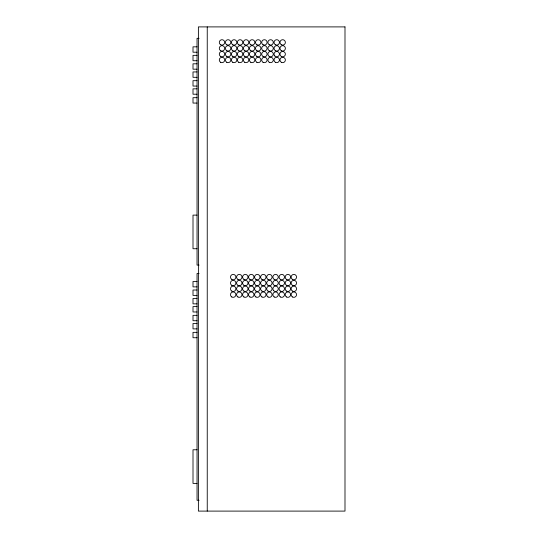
<?xml version="1.0" encoding="UTF-8"?>
<svg xmlns="http://www.w3.org/2000/svg" width="538" height="538" viewBox="0 0 538 538"><rect width="100%" height="100%" fill="white"/><g stroke="black" fill="none" stroke-linecap="round" stroke-linejoin="round"><path stroke-width="0.81" d="M199.06 38.332L197.042 38.332L197.042 265.093L199.06 265.093M197.042 46.833L193.007 46.833L193.007 52.213L197.042 52.213M197.042 55.347L193.007 55.347L193.007 60.727L197.042 60.727M197.042 63.807L193.007 63.807L193.007 69.187L197.042 69.187M197.042 71.937L193.007 71.937L193.007 77.317L197.042 77.317M197.042 80.68L193.007 80.68L193.007 86.06L197.042 86.06M197.042 88.837L193.007 88.837L193.007 94.217L197.042 94.217M197.042 97.687L193.007 97.687L193.007 103.067L197.042 103.067M197.042 215.113L193.007 215.113L193.007 248.738L197.042 248.738M199.06 273.519L197.042 273.519L197.042 500.273L199.06 500.273M197.042 281.495L193.007 281.495L193.007 286.875L197.042 286.875M197.042 290.016L193.007 290.016L193.007 295.396L197.042 295.396M197.042 298.469L193.007 298.469L193.007 303.849L197.042 303.849M197.042 306.599L193.007 306.599L193.007 311.979L197.042 311.979M197.042 315.342L193.007 315.342L193.007 320.722L197.042 320.722M197.042 323.499L193.007 323.499L193.007 328.879L197.042 328.879M197.042 332.356L193.007 332.356L193.007 337.736L197.042 337.736M197.042 449.775L193.007 449.775L193.007 483.4L197.042 483.4M207.244 26.9L207.244 511.1M344.993 26.9L198.387 26.9L198.387 511.1L344.993 511.1L344.993 26.9M220.647 44.728A2.69 2.69 0 0 0 224.682 42.401A2.69 2.69 0 0 0 220.647 40.068A2.69 2.69 0 0 0 220.647 44.728M226.76 44.728A2.69 2.69 0 0 0 230.795 42.401A2.69 2.69 0 0 0 226.76 40.068A2.69 2.69 0 0 0 226.76 44.728M232.766 44.728A2.69 2.69 0 0 0 236.801 42.401A2.69 2.69 0 0 0 232.766 40.068A2.69 2.69 0 0 0 232.766 44.728M238.731 44.728A2.69 2.69 0 0 0 242.766 42.401A2.69 2.69 0 0 0 238.731 40.068A2.69 2.69 0 0 0 238.731 44.728M244.75 44.728A2.69 2.69 0 0 0 248.785 42.401A2.69 2.69 0 0 0 244.75 40.068A2.69 2.69 0 0 0 244.75 44.728M250.782 44.728A2.69 2.69 0 0 0 254.817 42.401A2.69 2.69 0 0 0 250.782 40.068A2.69 2.69 0 0 0 250.782 44.728M256.855 44.728A2.69 2.69 0 0 0 260.89 42.401A2.69 2.69 0 0 0 256.855 40.068A2.69 2.69 0 0 0 256.855 44.728M263.048 44.728A2.69 2.69 0 0 0 267.083 42.401A2.69 2.69 0 0 0 263.048 40.068A2.69 2.69 0 0 0 263.048 44.728M269.262 44.728A2.69 2.69 0 0 0 273.297 42.401A2.69 2.69 0 0 0 269.262 40.068A2.69 2.69 0 0 0 269.262 44.728M275.389 44.728A2.69 2.69 0 0 0 279.424 42.401A2.69 2.69 0 0 0 275.389 40.068A2.69 2.69 0 0 0 275.389 44.728M281.34 44.728A2.69 2.69 0 0 0 285.375 42.401A2.69 2.69 0 0 0 281.34 40.068A2.69 2.69 0 0 0 281.34 44.728M281.34 50.666A2.69 2.69 0 0 0 285.375 48.339A2.69 2.69 0 0 0 281.34 46.006A2.69 2.69 0 0 0 281.34 50.666M275.389 50.666A2.69 2.69 0 0 0 279.424 48.339A2.69 2.69 0 0 0 275.389 46.006A2.69 2.69 0 0 0 275.389 50.666M269.262 50.666A2.69 2.69 0 0 0 273.297 48.339A2.69 2.69 0 0 0 269.262 46.006A2.69 2.69 0 0 0 269.262 50.666M263.048 50.666A2.69 2.69 0 0 0 267.083 48.339A2.69 2.69 0 0 0 263.048 46.006A2.69 2.69 0 0 0 263.048 50.666M256.855 50.666A2.69 2.69 0 0 0 260.89 48.339A2.69 2.69 0 0 0 256.855 46.006A2.69 2.69 0 0 0 256.855 50.666M250.782 50.666A2.69 2.69 0 0 0 254.817 48.339A2.69 2.69 0 0 0 250.782 46.006A2.69 2.69 0 0 0 250.782 50.666M244.75 50.666A2.69 2.69 0 0 0 248.785 48.339A2.69 2.69 0 0 0 244.75 46.006A2.69 2.69 0 0 0 244.75 50.666M238.731 50.666A2.69 2.69 0 0 0 242.766 48.339A2.69 2.69 0 0 0 238.731 46.006A2.69 2.69 0 0 0 238.731 50.666M232.766 50.666A2.69 2.69 0 0 0 236.801 48.339A2.69 2.69 0 0 0 232.766 46.006A2.69 2.69 0 0 0 232.766 50.666M226.76 50.666A2.69 2.69 0 0 0 230.795 48.339A2.69 2.69 0 0 0 226.76 46.006A2.69 2.69 0 0 0 226.76 50.666M281.34 56.443A2.69 2.69 0 0 0 285.375 54.109A2.69 2.69 0 0 0 281.34 51.782A2.69 2.69 0 0 0 281.34 56.443M274.837 56.013A2.69 2.69 0 0 0 279.336 54.809A2.69 2.69 0 0 0 276.041 51.513A2.69 2.69 0 0 0 274.837 56.013M269.262 56.443A2.69 2.69 0 0 0 273.297 54.109A2.69 2.69 0 0 0 269.262 51.782A2.69 2.69 0 0 0 269.262 56.443M263.048 56.443A2.69 2.69 0 0 0 267.083 54.109A2.69 2.69 0 0 0 263.048 51.782A2.69 2.69 0 0 0 263.048 56.443M256.855 56.443A2.69 2.69 0 0 0 260.89 54.109A2.69 2.69 0 0 0 256.855 51.782A2.69 2.69 0 0 0 256.855 56.443M250.782 56.443A2.69 2.69 0 0 0 254.817 54.109A2.69 2.69 0 0 0 250.782 51.782A2.69 2.69 0 0 0 250.782 56.443M244.75 56.443A2.69 2.69 0 0 0 248.785 54.109A2.69 2.69 0 0 0 244.75 51.782A2.69 2.69 0 0 0 244.75 56.443M238.731 56.443A2.69 2.69 0 0 0 242.766 54.109A2.69 2.69 0 0 0 238.731 51.782A2.69 2.69 0 0 0 238.731 56.443M232.766 56.443A2.69 2.69 0 0 0 236.801 54.109A2.69 2.69 0 0 0 232.766 51.782A2.69 2.69 0 0 0 232.766 56.443M226.76 56.443A2.69 2.69 0 0 0 230.795 54.109A2.69 2.69 0 0 0 226.76 51.782A2.69 2.69 0 0 0 226.76 56.443M281.34 62.294A2.69 2.69 0 0 0 285.375 59.967A2.69 2.69 0 0 0 281.34 57.633A2.69 2.69 0 0 0 281.34 62.294M275.389 62.294A2.69 2.69 0 0 0 279.424 59.967A2.69 2.69 0 0 0 275.389 57.633A2.69 2.69 0 0 0 275.389 62.294M269.262 62.294A2.69 2.69 0 0 0 273.297 59.967A2.69 2.69 0 0 0 269.262 57.633A2.69 2.69 0 0 0 269.262 62.294M263.048 62.294A2.69 2.69 0 0 0 267.083 59.967A2.69 2.69 0 0 0 263.048 57.633A2.69 2.69 0 0 0 263.048 62.294M256.855 62.294A2.69 2.69 0 0 0 260.89 59.967A2.69 2.69 0 0 0 256.855 57.633A2.69 2.69 0 0 0 256.855 62.294M250.782 62.294A2.69 2.69 0 0 0 254.817 59.967A2.69 2.69 0 0 0 250.782 57.633A2.69 2.69 0 0 0 250.782 62.294M244.75 62.294A2.69 2.69 0 0 0 248.785 59.967A2.69 2.69 0 0 0 244.75 57.633A2.69 2.69 0 0 0 244.75 62.294M238.731 62.294A2.69 2.69 0 0 0 242.766 59.967A2.69 2.69 0 0 0 238.731 57.633A2.69 2.69 0 0 0 238.731 62.294M232.766 62.294A2.69 2.69 0 0 0 236.801 59.967A2.69 2.69 0 0 0 232.766 57.633A2.69 2.69 0 0 0 232.766 62.294M226.76 62.294A2.69 2.69 0 0 0 230.795 59.967A2.69 2.69 0 0 0 226.76 57.633A2.69 2.69 0 0 0 226.76 62.294M220.647 62.294A2.69 2.69 0 0 0 224.682 59.967A2.69 2.69 0 0 0 220.647 57.633A2.69 2.69 0 0 0 220.647 62.294M220.647 56.443A2.69 2.69 0 0 0 224.682 54.109A2.69 2.69 0 0 0 220.647 51.782A2.69 2.69 0 0 0 220.647 56.443M220.647 50.666A2.69 2.69 0 0 0 224.682 48.339A2.69 2.69 0 0 0 220.647 46.006A2.69 2.69 0 0 0 220.647 50.666M292.517 279.417A2.69 2.69 0 0 0 296.552 277.083A2.69 2.69 0 0 0 292.517 274.757A2.69 2.69 0 0 0 292.517 279.417M292.517 285.355A2.69 2.69 0 0 0 296.552 283.022A2.69 2.69 0 0 0 292.517 280.695A2.69 2.69 0 0 0 292.517 285.355M292.517 291.125A2.69 2.69 0 0 0 296.552 288.798A2.69 2.69 0 0 0 292.517 286.465A2.69 2.69 0 0 0 292.517 291.125M292.517 296.983A2.69 2.69 0 0 0 296.552 294.656A2.69 2.69 0 0 0 292.517 292.322A2.69 2.69 0 0 0 292.517 296.983M286.572 279.417A2.69 2.69 0 0 0 290.607 277.083A2.69 2.69 0 0 0 286.572 274.757A2.69 2.69 0 0 0 286.572 279.417M286.572 285.355A2.69 2.69 0 0 0 290.607 283.022A2.69 2.69 0 0 0 286.572 280.695A2.69 2.69 0 0 0 286.572 285.355M286.572 291.125A2.69 2.69 0 0 0 290.607 288.798A2.69 2.69 0 0 0 286.572 286.465A2.69 2.69 0 0 0 286.572 291.125M286.572 296.983A2.69 2.69 0 0 0 290.607 294.656A2.69 2.69 0 0 0 286.572 292.322A2.69 2.69 0 0 0 286.572 296.983M280.446 279.417A2.69 2.69 0 0 0 284.481 277.083A2.69 2.69 0 0 0 280.446 274.757A2.69 2.69 0 0 0 280.446 279.417M280.446 285.355A2.69 2.69 0 0 0 284.481 283.022A2.69 2.69 0 0 0 280.446 280.695A2.69 2.69 0 0 0 280.446 285.355M280.446 291.125A2.69 2.69 0 0 0 284.481 288.798A2.69 2.69 0 0 0 280.446 286.465A2.69 2.69 0 0 0 280.446 291.125M280.446 296.983A2.69 2.69 0 0 0 284.481 294.656A2.69 2.69 0 0 0 280.446 292.322A2.69 2.69 0 0 0 280.446 296.983M274.232 279.417A2.69 2.69 0 0 0 278.267 277.083A2.69 2.69 0 0 0 274.232 274.757A2.69 2.69 0 0 0 274.232 279.417M274.232 285.355A2.69 2.69 0 0 0 278.267 283.022A2.69 2.69 0 0 0 274.232 280.695A2.69 2.69 0 0 0 274.232 285.355M273.681 290.702A2.69 2.69 0 0 0 278.18 289.491A2.69 2.69 0 0 0 274.884 286.203A2.69 2.69 0 0 0 273.681 290.702M274.232 296.983A2.69 2.69 0 0 0 278.267 294.656A2.69 2.69 0 0 0 274.232 292.322A2.69 2.69 0 0 0 274.232 296.983M268.038 279.417A2.69 2.69 0 0 0 272.073 277.083A2.69 2.69 0 0 0 268.038 274.757A2.69 2.69 0 0 0 268.038 279.417M268.038 285.355A2.69 2.69 0 0 0 272.073 283.022A2.69 2.69 0 0 0 268.038 280.695A2.69 2.69 0 0 0 268.038 285.355M268.038 291.125A2.69 2.69 0 0 0 272.073 288.798A2.69 2.69 0 0 0 268.038 286.465A2.69 2.69 0 0 0 268.038 291.125M268.038 296.983A2.69 2.69 0 0 0 272.073 294.656A2.69 2.69 0 0 0 268.038 292.322A2.69 2.69 0 0 0 268.038 296.983M261.966 279.417A2.69 2.69 0 0 0 266.001 277.083A2.69 2.69 0 0 0 261.966 274.757A2.69 2.69 0 0 0 261.966 279.417M261.966 285.355A2.69 2.69 0 0 0 266.001 283.022A2.69 2.69 0 0 0 261.966 280.695A2.69 2.69 0 0 0 261.966 285.355M261.966 291.125A2.69 2.69 0 0 0 266.001 288.798A2.69 2.69 0 0 0 261.966 286.465A2.69 2.69 0 0 0 261.966 291.125M261.966 296.983A2.69 2.69 0 0 0 266.001 294.656A2.69 2.69 0 0 0 261.966 292.322A2.69 2.69 0 0 0 261.966 296.983M255.933 279.417A2.69 2.69 0 0 0 259.968 277.083A2.69 2.69 0 0 0 255.933 274.757A2.69 2.69 0 0 0 255.933 279.417M255.933 285.355A2.69 2.69 0 0 0 259.968 283.022A2.69 2.69 0 0 0 255.933 280.695A2.69 2.69 0 0 0 255.933 285.355M255.933 291.125A2.69 2.69 0 0 0 259.968 288.798A2.69 2.69 0 0 0 255.933 286.465A2.69 2.69 0 0 0 255.933 291.125M255.933 296.983A2.69 2.69 0 0 0 259.968 294.656A2.69 2.69 0 0 0 255.933 292.322A2.69 2.69 0 0 0 255.933 296.983M249.914 279.417A2.69 2.69 0 0 0 253.949 277.083A2.69 2.69 0 0 0 249.914 274.757A2.69 2.69 0 0 0 249.914 279.417M249.914 285.355A2.69 2.69 0 0 0 253.949 283.022A2.69 2.69 0 0 0 249.914 280.695A2.69 2.69 0 0 0 249.914 285.355M249.914 291.125A2.69 2.69 0 0 0 253.949 288.798A2.69 2.69 0 0 0 249.914 286.465A2.69 2.69 0 0 0 249.914 291.125M249.914 296.983A2.69 2.69 0 0 0 253.949 294.656A2.69 2.69 0 0 0 249.914 292.322A2.69 2.69 0 0 0 249.914 296.983M243.949 279.417A2.69 2.69 0 0 0 247.984 277.083A2.69 2.69 0 0 0 243.949 274.757A2.69 2.69 0 0 0 243.949 279.417M243.949 285.355A2.69 2.69 0 0 0 247.984 283.022A2.69 2.69 0 0 0 243.949 280.695A2.69 2.69 0 0 0 243.949 285.355M243.949 291.125A2.69 2.69 0 0 0 247.984 288.798A2.69 2.69 0 0 0 243.949 286.465A2.69 2.69 0 0 0 243.949 291.125M243.949 296.983A2.69 2.69 0 0 0 247.984 294.656A2.69 2.69 0 0 0 243.949 292.322A2.69 2.69 0 0 0 243.949 296.983M237.937 279.417A2.69 2.69 0 0 0 241.972 277.083A2.69 2.69 0 0 0 237.937 274.757A2.69 2.69 0 0 0 237.937 279.417M237.937 285.355A2.69 2.69 0 0 0 241.972 283.022A2.69 2.69 0 0 0 237.937 280.695A2.69 2.69 0 0 0 237.937 285.355M237.937 291.125A2.69 2.69 0 0 0 241.972 288.798A2.69 2.69 0 0 0 237.937 286.465A2.69 2.69 0 0 0 237.937 291.125M237.937 296.983A2.69 2.69 0 0 0 241.972 294.656A2.69 2.69 0 0 0 237.937 292.322A2.69 2.69 0 0 0 237.937 296.983M231.831 279.417A2.69 2.69 0 0 0 235.866 277.083A2.69 2.69 0 0 0 231.831 274.757A2.69 2.69 0 0 0 231.831 279.417M231.831 285.355A2.69 2.69 0 0 0 235.866 283.022A2.69 2.69 0 0 0 231.831 280.695A2.69 2.69 0 0 0 231.831 285.355M231.831 291.125A2.69 2.69 0 0 0 235.866 288.798A2.69 2.69 0 0 0 231.831 286.465A2.69 2.69 0 0 0 231.831 291.125M231.831 296.983A2.69 2.69 0 0 0 235.866 294.656A2.69 2.69 0 0 0 231.831 292.322A2.69 2.69 0 0 0 231.831 296.983"/></g></svg>
